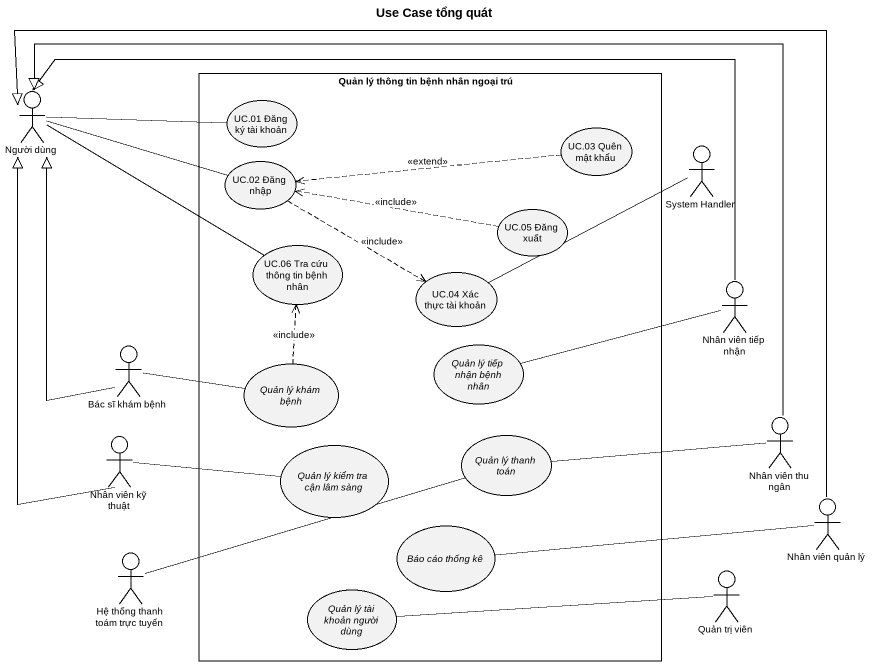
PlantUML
@startuml
title Use Case tổng quát
rectangle "Quản lý thông tin bệnh nhân ngoại trú" as Quản_lý_thông_tin_bệnh_nhân {
  usecase "UC.01 Đăng ký tài khoản" as UC_01_Đăng_ký_tài_khoản
  usecase "UC.02 Đăng nhập" as UC_02_Đăng_nhập
  usecase "UC.03 Quên mật khẩu" as UC_03_Quên_mật_khẩu
  usecase "UC.06 Tra cứu thông tin bệnh nhân" as UC_06_Tra_cứu_thông_tin
  usecase "UC.05 Đăng xuất" as UC_05_Đăng_xuất
  usecase "UC.04 Xác thực tài khoản" as UC_04_Xác_thực_tài_khoản
  usecase "Quản lý khám bệnh" as Quản_lý_khám_bệnh
  usecase "Quản lý tiếp nhận bệnh nhân" as Quản_lý_tiếp_nhận_bệnh_nhân
  usecase "Quản lý kiểm tra cận lâm sàng" as Quản_lý_kiểm_tra_cận_lâm
  usecase "Quản lý thanh toán" as Quản_lý_thanh_toán
  usecase "Báo cáo thống kê" as Báo_cáo_thống_kê
  usecase "Quản lý tài khoản người dùng" as Quản_lý_tài_khoản_người_dùng
}
actor "Người dùng" as Người_dùng
actor "System Handler" as System_Handler
actor "Nhân viên tiếp nhận" as Nhân_viên_tiếp_nhận
actor "Bác sĩ khám bệnh" as Bác_sĩ_khám_bệnh
actor "Nhân viên kỹ thuật" as Nhân_viên_kỹ_thuật
actor "Nhân viên thu ngân" as Nhân_viên_thu_ngân
actor "Nhân viên quản lý" as Nhân_viên_quản_lý
actor "Hệ thống thanh toám trực tuyến" as Hệ_thống_thanh_toám_trực
actor "Quản trị viên" as Quản_trị_viên
Người_dùng -right- UC_01_Đăng_ký_tài_khoản
Người_dùng -right- UC_02_Đăng_nhập
Người_dùng -right- UC_06_Tra_cứu_thông_tin
UC_02_Đăng_nhập .right.> UC_04_Xác_thực_tài_khoản : <<include>>
UC_03_Quên_mật_khẩu .left.> UC_02_Đăng_nhập : <<extend>>
System_Handler -left- UC_04_Xác_thực_tài_khoản
UC_05_Đăng_xuất .left.> UC_02_Đăng_nhập : <<include>>
Nhân_viên_tiếp_nhận -left-|> Người_dùng
Bác_sĩ_khám_bệnh -up-|> Người_dùng
Bác_sĩ_khám_bệnh -right- Quản_lý_khám_bệnh
Quản_lý_khám_bệnh .up.> UC_06_Tra_cứu_thông_tin : <<include>>
Quản_lý_tiếp_nhận_bệnh_nhân -right- Nhân_viên_tiếp_nhận
Nhân_viên_kỹ_thuật -up-|> Người_dùng
Nhân_viên_kỹ_thuật -right- Quản_lý_kiểm_tra_cận_lâm
Nhân_viên_thu_ngân -left-|> Người_dùng
Nhân_viên_thu_ngân -left- Quản_lý_thanh_toán
Nhân_viên_quản_lý -left-|> Người_dùng
Nhân_viên_quản_lý -left- Báo_cáo_thống_kê
Hệ_thống_thanh_toám_trực -right- Quản_lý_thanh_toán
Quản_trị_viên -left- Quản_lý_tài_khoản_người_dùng
@enduml
